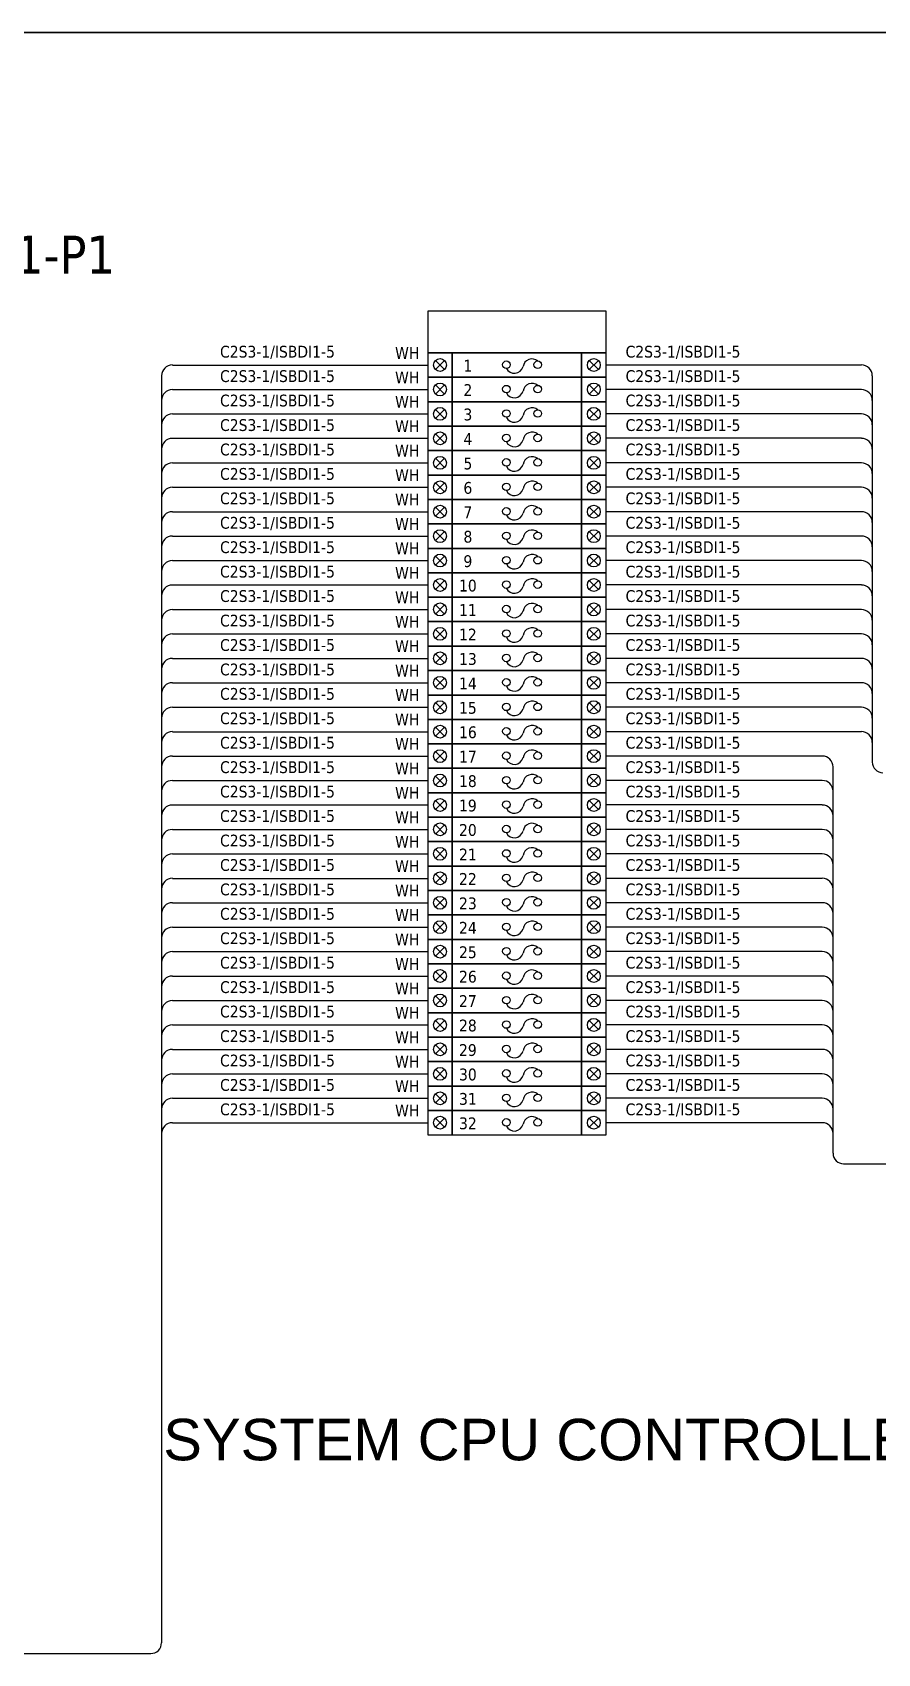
# Model space of a CAD drawing. Header units: millimetres. Extents: x 0 to 3893, y 0 to 2704.
# Drawn here: x 1290 to 2002, y 1337 to 2704 of the extents above; entities that cross this region are included whole.
import ezdxf
from ezdxf.enums import TextEntityAlignment as Align

# ---------------------------------------------------------------- set-up
doc = ezdxf.new("R2010")
doc.units = ezdxf.units.MM
doc.layers.add('HELPPOINT', color=7, linetype='Continuous')
doc.layers.add('IE-WIRE', color=7, linetype='Continuous', lineweight=25)
doc.layers.add('power', color=7, linetype='Continuous', lineweight=25)
doc.styles.add('HTX11', font='O8111901')
doc.styles.get("Standard").update_dxf_attribs({"font": 'arial.ttf'})
doc.styles.add('Tahoma', font='')
doc.styles.get('Tahoma').set_extended_font_data('Tahoma')

# ---------------------------------------------------------------- blocks, each defined once
blk = doc.blocks.new('TPA')
at = {"layer": 'HELPPOINT', "color": 4, "lineweight": 35}
blk.add_line((562706.8, 505019.3), (567131, 505019.3), dxfattribs=at)
blk.add_line((562706.8, 505019.3), (567131, 505019.3), dxfattribs=at)
at = {"style": 'HTX11'}
for tag, p in [('A', (566704.3, 502037.1)), ('B', (567038.2, 501963.3))]:
    blk.add_attdef(tag, text='', height=16.8, dxfattribs=at).set_placement(p, align=Align.MIDDLE_CENTER)

msp = doc.modelspace()

# ---------------------------------------------------------------- linework, layer by layer
at = {"color": 1, "ltscale": 25.4}
for p, q in [((1637.2, 2427.5), (1629.6, 2419.9)), ((1629.6, 2427.5), (1637.2, 2419.9)), ((1759.3, 2427.5), (1767, 2419.9)), ((1767, 2427.5), (1759.3, 2419.9)), ((1637.2, 2406.9), (1629.6, 2399.2)), ((1629.6, 2406.9), (1637.2, 2399.2)), ((1759.3, 2406.9), (1767, 2399.2)), ((1767, 2406.9), (1759.3, 2399.2)), ((1637.2, 2386.3), (1629.6, 2378.6)), ((1629.6, 2386.3), (1637.2, 2378.6)), ((1759.3, 2386.3), (1767, 2378.6)), ((1767, 2386.3), (1759.3, 2378.6)), ((1637.2, 2365.7), (1629.6, 2358)), ((1629.6, 2365.7), (1637.2, 2358)), ((1759.3, 2365.7), (1767, 2358)), ((1767, 2365.7), (1759.3, 2358)), ((1637.2, 2345.1), (1629.6, 2337.4)), ((1629.6, 2345.1), (1637.2, 2337.4)), ((1759.3, 2345.1), (1767, 2337.4)), ((1767, 2345.1), (1759.3, 2337.4)), ((1637.2, 2324.5), (1629.6, 2316.8)), ((1629.6, 2324.5), (1637.2, 2316.8)), ((1759.3, 2324.5), (1767, 2316.8)), ((1767, 2324.5), (1759.3, 2316.8)), ((1637.2, 2303.9), (1629.6, 2296.2)), ((1629.6, 2303.9), (1637.2, 2296.2)), ((1759.3, 2303.9), (1767, 2296.2)), ((1767, 2303.9), (1759.3, 2296.2)), ((1637.2, 2283.2), (1629.6, 2275.6)), ((1629.6, 2283.2), (1637.2, 2275.6)), ((1759.3, 2283.2), (1767, 2275.6)), ((1767, 2283.2), (1759.3, 2275.6)), ((1637.2, 2262.6), (1629.6, 2255)), ((1629.6, 2262.6), (1637.2, 2255)), ((1759.3, 2262.6), (1767, 2255)), ((1767, 2262.6), (1759.3, 2255)), ((1637.2, 2242), (1629.6, 2234.3)), ((1629.6, 2242), (1637.2, 2234.3)), ((1759.3, 2242), (1767, 2234.3)), ((1767, 2242), (1759.3, 2234.3)), ((1637.2, 2221.4), (1629.6, 2213.7)), ((1629.6, 2221.4), (1637.2, 2213.7)), ((1759.3, 2221.4), (1767, 2213.7)), ((1767, 2221.4), (1759.3, 2213.7)), ((1637.2, 2200.8), (1629.6, 2193.1)), ((1629.6, 2200.8), (1637.2, 2193.1)), ((1759.3, 2200.8), (1767, 2193.1)), ((1767, 2200.8), (1759.3, 2193.1)), ((1637.2, 2180.2), (1629.6, 2172.5)), ((1629.6, 2180.2), (1637.2, 2172.5)), ((1759.3, 2180.2), (1767, 2172.5)), ((1767, 2180.2), (1759.3, 2172.5)), ((1637.2, 2159.6), (1629.6, 2151.9)), ((1629.6, 2159.6), (1637.2, 2151.9)), ((1759.3, 2159.6), (1767, 2151.9)), ((1767, 2159.6), (1759.3, 2151.9)), ((1637.2, 2139), (1629.6, 2131.3)), ((1629.6, 2139), (1637.2, 2131.3)), ((1759.3, 2139), (1767, 2131.3)), ((1767, 2139), (1759.3, 2131.3)), ((1637.2, 2118.3), (1629.6, 2110.7)), ((1629.6, 2118.3), (1637.2, 2110.7)), ((1759.3, 2118.3), (1767, 2110.7)), ((1767, 2118.3), (1759.3, 2110.7)), ((1637.2, 2097.7), (1629.6, 2090.1)), ((1629.6, 2097.7), (1637.2, 2090.1)), ((1759.3, 2097.7), (1767, 2090.1)), ((1767, 2097.7), (1759.3, 2090.1)), ((1637.2, 2077.1), (1629.6, 2069.5)), ((1629.6, 2077.1), (1637.2, 2069.5)), ((1759.3, 2077.1), (1767, 2069.5)), ((1767, 2077.1), (1759.3, 2069.5)), ((1637.2, 2056.5), (1629.6, 2048.8)), ((1629.6, 2056.5), (1637.2, 2048.8)), ((1759.3, 2056.5), (1767, 2048.8)), ((1767, 2056.5), (1759.3, 2048.8)), ((1637.2, 2035.9), (1629.6, 2028.2)), ((1629.6, 2035.9), (1637.2, 2028.2)), ((1759.3, 2035.9), (1767, 2028.2)), ((1767, 2035.9), (1759.3, 2028.2)), ((1637.2, 2015.3), (1629.6, 2007.6)), ((1629.6, 2015.3), (1637.2, 2007.6)), ((1759.3, 2015.3), (1767, 2007.6)), ((1767, 2015.3), (1759.3, 2007.6)), ((1637.2, 1994.7), (1629.6, 1987)), ((1629.6, 1994.7), (1637.2, 1987)), ((1759.3, 1994.7), (1767, 1987)), ((1767, 1994.7), (1759.3, 1987)), ((1637.2, 1974.1), (1629.6, 1966.4)), ((1629.6, 1974.1), (1637.2, 1966.4)), ((1759.3, 1974.1), (1767, 1966.4)), ((1767, 1974.1), (1759.3, 1966.4)), ((1637.2, 1953.5), (1629.6, 1945.8)), ((1629.6, 1953.5), (1637.2, 1945.8)), ((1759.3, 1953.5), (1767, 1945.8)), ((1767, 1953.5), (1759.3, 1945.8)), ((1637.2, 1932.8), (1629.6, 1925.2)), ((1629.6, 1932.8), (1637.2, 1925.2)), ((1759.3, 1932.8), (1767, 1925.2)), ((1767, 1932.8), (1759.3, 1925.2)), ((1637.2, 1912.2), (1629.6, 1904.6)), ((1629.6, 1912.2), (1637.2, 1904.6)), ((1759.3, 1912.2), (1767, 1904.6)), ((1767, 1912.2), (1759.3, 1904.6)), ((1637.2, 1891.6), (1629.6, 1883.9)), ((1629.6, 1891.6), (1637.2, 1883.9)), ((1759.3, 1891.6), (1767, 1883.9)), ((1767, 1891.6), (1759.3, 1883.9)), ((1637.2, 1871), (1629.6, 1863.3)), ((1629.6, 1871), (1637.2, 1863.3)), ((1759.3, 1871), (1767, 1863.3)), ((1767, 1871), (1759.3, 1863.3)), ((1637.2, 1850.4), (1629.6, 1842.7)), ((1629.6, 1850.4), (1637.2, 1842.7)), ((1759.3, 1850.4), (1767, 1842.7)), ((1767, 1850.4), (1759.3, 1842.7)), ((1637.2, 1829.8), (1629.6, 1822.1)), ((1629.6, 1829.8), (1637.2, 1822.1)), ((1759.3, 1829.8), (1767, 1822.1)), ((1767, 1829.8), (1759.3, 1822.1)), ((1637.2, 1809.2), (1629.6, 1801.5)), ((1629.6, 1809.2), (1637.2, 1801.5)), ((1759.3, 1809.2), (1767, 1801.5)), ((1767, 1809.2), (1759.3, 1801.5)), ((1637.2, 1788.6), (1629.6, 1780.9)), ((1629.6, 1788.6), (1637.2, 1780.9)), ((1759.3, 1788.6), (1767, 1780.9)), ((1767, 1788.6), (1759.3, 1780.9))]:
    msp.add_line(p, q, dxfattribs=at)
at = {"color": 4, "ltscale": 25.4}
msp.add_lwpolyline([(1623.1, 2434), (1773.4, 2434), (1773.4, 2469.2), (1623.1, 2469.2)], close=True, dxfattribs=at)
at = {"color": 1, "ltscale": 25.4}
for points in [[(1623.1, 2413.4), (1643.7, 2413.4), (1643.7, 2434), (1623.1, 2434)], [(1643.7, 2413.4), (1752.8, 2413.4), (1752.8, 2434), (1643.7, 2434)], [(1752.8, 2413.4), (1773.4, 2413.4), (1773.4, 2434), (1752.8, 2434)], [(1623.1, 2392.8), (1643.7, 2392.8), (1643.7, 2413.4), (1623.1, 2413.4)], [(1643.7, 2392.8), (1752.8, 2392.8), (1752.8, 2413.4), (1643.7, 2413.4)], [(1752.8, 2392.8), (1773.4, 2392.8), (1773.4, 2413.4), (1752.8, 2413.4)], [(1623.1, 2372.2), (1643.7, 2372.2), (1643.7, 2392.8), (1623.1, 2392.8)], [(1643.7, 2372.2), (1752.8, 2372.2), (1752.8, 2392.8), (1643.7, 2392.8)], [(1752.8, 2372.2), (1773.4, 2372.2), (1773.4, 2392.8), (1752.8, 2392.8)], [(1623.1, 2351.5), (1643.7, 2351.5), (1643.7, 2372.2), (1623.1, 2372.2)], [(1643.7, 2351.5), (1752.8, 2351.5), (1752.8, 2372.2), (1643.7, 2372.2)], [(1752.8, 2351.5), (1773.4, 2351.5), (1773.4, 2372.2), (1752.8, 2372.2)], [(1623.1, 2330.9), (1643.7, 2330.9), (1643.7, 2351.5), (1623.1, 2351.5)], [(1643.7, 2330.9), (1752.8, 2330.9), (1752.8, 2351.5), (1643.7, 2351.5)], [(1752.8, 2330.9), (1773.4, 2330.9), (1773.4, 2351.5), (1752.8, 2351.5)], [(1623.1, 2310.3), (1643.7, 2310.3), (1643.7, 2330.9), (1623.1, 2330.9)], [(1643.7, 2310.3), (1752.8, 2310.3), (1752.8, 2330.9), (1643.7, 2330.9)], [(1752.8, 2310.3), (1773.4, 2310.3), (1773.4, 2330.9), (1752.8, 2330.9)], [(1623.1, 2289.7), (1643.7, 2289.7), (1643.7, 2310.3), (1623.1, 2310.3)], [(1643.7, 2289.7), (1752.8, 2289.7), (1752.8, 2310.3), (1643.7, 2310.3)], [(1752.8, 2289.7), (1773.4, 2289.7), (1773.4, 2310.3), (1752.8, 2310.3)], [(1623.1, 2269.1), (1643.7, 2269.1), (1643.7, 2289.7), (1623.1, 2289.7)], [(1643.7, 2269.1), (1752.8, 2269.1), (1752.8, 2289.7), (1643.7, 2289.7)], [(1752.8, 2269.1), (1773.4, 2269.1), (1773.4, 2289.7), (1752.8, 2289.7)], [(1623.1, 2248.5), (1643.7, 2248.5), (1643.7, 2269.1), (1623.1, 2269.1)], [(1643.7, 2248.5), (1752.8, 2248.5), (1752.8, 2269.1), (1643.7, 2269.1)], [(1752.8, 2248.5), (1773.4, 2248.5), (1773.4, 2269.1), (1752.8, 2269.1)], [(1623.1, 2227.9), (1643.7, 2227.9), (1643.7, 2248.5), (1623.1, 2248.5)], [(1643.7, 2227.9), (1752.8, 2227.9), (1752.8, 2248.5), (1643.7, 2248.5)], [(1752.8, 2227.9), (1773.4, 2227.9), (1773.4, 2248.5), (1752.8, 2248.5)], [(1623.1, 2207.3), (1643.7, 2207.3), (1643.7, 2227.9), (1623.1, 2227.9)], [(1643.7, 2207.3), (1752.8, 2207.3), (1752.8, 2227.9), (1643.7, 2227.9)], [(1752.8, 2207.3), (1773.4, 2207.3), (1773.4, 2227.9), (1752.8, 2227.9)], [(1623.1, 2186.7), (1643.7, 2186.7), (1643.7, 2207.3), (1623.1, 2207.3)], [(1643.7, 2186.7), (1752.8, 2186.7), (1752.8, 2207.3), (1643.7, 2207.3)], [(1752.8, 2186.7), (1773.4, 2186.7), (1773.4, 2207.3), (1752.8, 2207.3)], [(1623.1, 2166), (1643.7, 2166), (1643.7, 2186.7), (1623.1, 2186.7)], [(1643.7, 2166), (1752.8, 2166), (1752.8, 2186.7), (1643.7, 2186.7)], [(1752.8, 2166), (1773.4, 2166), (1773.4, 2186.7), (1752.8, 2186.7)], [(1623.1, 2145.4), (1643.7, 2145.4), (1643.7, 2166), (1623.1, 2166)], [(1643.7, 2145.4), (1752.8, 2145.4), (1752.8, 2166), (1643.7, 2166)], [(1752.8, 2145.4), (1773.4, 2145.4), (1773.4, 2166), (1752.8, 2166)], [(1623.1, 2124.8), (1643.7, 2124.8), (1643.7, 2145.4), (1623.1, 2145.4)], [(1643.7, 2124.8), (1752.8, 2124.8), (1752.8, 2145.4), (1643.7, 2145.4)], [(1752.8, 2124.8), (1773.4, 2124.8), (1773.4, 2145.4), (1752.8, 2145.4)], [(1623.1, 2104.2), (1643.7, 2104.2), (1643.7, 2124.8), (1623.1, 2124.8)], [(1643.7, 2104.2), (1752.8, 2104.2), (1752.8, 2124.8), (1643.7, 2124.8)], [(1752.8, 2104.2), (1773.4, 2104.2), (1773.4, 2124.8), (1752.8, 2124.8)], [(1623.1, 2083.6), (1643.7, 2083.6), (1643.7, 2104.2), (1623.1, 2104.2)], [(1643.7, 2083.6), (1752.8, 2083.6), (1752.8, 2104.2), (1643.7, 2104.2)], [(1752.8, 2083.6), (1773.4, 2083.6), (1773.4, 2104.2), (1752.8, 2104.2)], [(1623.1, 2063), (1643.7, 2063), (1643.7, 2083.6), (1623.1, 2083.6)], [(1643.7, 2063), (1752.8, 2063), (1752.8, 2083.6), (1643.7, 2083.6)], [(1752.8, 2063), (1773.4, 2063), (1773.4, 2083.6), (1752.8, 2083.6)], [(1623.1, 2042.4), (1643.7, 2042.4), (1643.7, 2063), (1623.1, 2063)], [(1643.7, 2042.4), (1752.8, 2042.4), (1752.8, 2063), (1643.7, 2063)], [(1752.8, 2042.4), (1773.4, 2042.4), (1773.4, 2063), (1752.8, 2063)], [(1623.1, 2021.8), (1643.7, 2021.8), (1643.7, 2042.4), (1623.1, 2042.4)], [(1643.7, 2021.8), (1752.8, 2021.8), (1752.8, 2042.4), (1643.7, 2042.4)], [(1752.8, 2021.8), (1773.4, 2021.8), (1773.4, 2042.4), (1752.8, 2042.4)], [(1623.1, 2001.1), (1643.7, 2001.1), (1643.7, 2021.8), (1623.1, 2021.8)], [(1643.7, 2001.1), (1752.8, 2001.1), (1752.8, 2021.8), (1643.7, 2021.8)], [(1752.8, 2001.1), (1773.4, 2001.1), (1773.4, 2021.8), (1752.8, 2021.8)], [(1623.1, 1980.5), (1643.7, 1980.5), (1643.7, 2001.1), (1623.1, 2001.1)], [(1643.7, 1980.5), (1752.8, 1980.5), (1752.8, 2001.1), (1643.7, 2001.1)], [(1752.8, 1980.5), (1773.4, 1980.5), (1773.4, 2001.1), (1752.8, 2001.1)], [(1623.1, 1959.9), (1643.7, 1959.9), (1643.7, 1980.5), (1623.1, 1980.5)], [(1643.7, 1959.9), (1752.8, 1959.9), (1752.8, 1980.5), (1643.7, 1980.5)], [(1752.8, 1959.9), (1773.4, 1959.9), (1773.4, 1980.5), (1752.8, 1980.5)], [(1623.1, 1939.3), (1643.7, 1939.3), (1643.7, 1959.9), (1623.1, 1959.9)], [(1643.7, 1939.3), (1752.8, 1939.3), (1752.8, 1959.9), (1643.7, 1959.9)], [(1752.8, 1939.3), (1773.4, 1939.3), (1773.4, 1959.9), (1752.8, 1959.9)], [(1623.1, 1918.7), (1643.7, 1918.7), (1643.7, 1939.3), (1623.1, 1939.3)], [(1643.7, 1918.7), (1752.8, 1918.7), (1752.8, 1939.3), (1643.7, 1939.3)], [(1752.8, 1918.7), (1773.4, 1918.7), (1773.4, 1939.3), (1752.8, 1939.3)], [(1623.1, 1898.1), (1643.7, 1898.1), (1643.7, 1918.7), (1623.1, 1918.7)], [(1643.7, 1898.1), (1752.8, 1898.1), (1752.8, 1918.7), (1643.7, 1918.7)], [(1752.8, 1898.1), (1773.4, 1898.1), (1773.4, 1918.7), (1752.8, 1918.7)], [(1623.1, 1877.5), (1643.7, 1877.5), (1643.7, 1898.1), (1623.1, 1898.1)], [(1643.7, 1877.5), (1752.8, 1877.5), (1752.8, 1898.1), (1643.7, 1898.1)], [(1752.8, 1877.5), (1773.4, 1877.5), (1773.4, 1898.1), (1752.8, 1898.1)], [(1623.1, 1856.9), (1643.7, 1856.9), (1643.7, 1877.5), (1623.1, 1877.5)], [(1643.7, 1856.9), (1752.8, 1856.9), (1752.8, 1877.5), (1643.7, 1877.5)], [(1752.8, 1856.9), (1773.4, 1856.9), (1773.4, 1877.5), (1752.8, 1877.5)], [(1623.1, 1836.3), (1643.7, 1836.3), (1643.7, 1856.9), (1623.1, 1856.9)], [(1643.7, 1836.3), (1752.8, 1836.3), (1752.8, 1856.9), (1643.7, 1856.9)], [(1752.8, 1836.3), (1773.4, 1836.3), (1773.4, 1856.9), (1752.8, 1856.9)], [(1623.1, 1815.6), (1643.7, 1815.6), (1643.7, 1836.3), (1623.1, 1836.3)], [(1643.7, 1815.6), (1752.8, 1815.6), (1752.8, 1836.3), (1643.7, 1836.3)], [(1752.8, 1815.6), (1773.4, 1815.6), (1773.4, 1836.3), (1752.8, 1836.3)], [(1623.1, 1795), (1643.7, 1795), (1643.7, 1815.6), (1623.1, 1815.6)], [(1643.7, 1795), (1752.8, 1795), (1752.8, 1815.6), (1643.7, 1815.6)], [(1752.8, 1795), (1773.4, 1795), (1773.4, 1815.6), (1752.8, 1815.6)], [(1623.1, 1774.4), (1643.7, 1774.4), (1643.7, 1795), (1623.1, 1795)], [(1643.7, 1774.4), (1752.8, 1774.4), (1752.8, 1795), (1643.7, 1795)], [(1752.8, 1774.4), (1773.4, 1774.4), (1773.4, 1795), (1752.8, 1795)]]:
    msp.add_lwpolyline(points, close=True, dxfattribs=at)
for centre in [(1633.4, 2423.7), (1763.1, 2423.7), (1633.4, 2403.1), (1763.1, 2403.1), (1633.4, 2382.5), (1763.1, 2382.5), (1633.4, 2361.9), (1763.1, 2361.9), (1633.4, 2341.2), (1763.1, 2341.2), (1633.4, 2320.6), (1763.1, 2320.6), (1633.4, 2300), (1763.1, 2300), (1633.4, 2279.4), (1763.1, 2279.4), (1633.4, 2258.8), (1763.1, 2258.8), (1633.4, 2238.2), (1763.1, 2238.2), (1633.4, 2217.6), (1763.1, 2217.6), (1633.4, 2197), (1763.1, 2197), (1633.4, 2176.3), (1763.1, 2176.3), (1633.4, 2155.7), (1763.1, 2155.7), (1633.4, 2135.1), (1763.1, 2135.1), (1633.4, 2114.5), (1763.1, 2114.5), (1633.4, 2093.9), (1763.1, 2093.9), (1633.4, 2073.3), (1763.1, 2073.3), (1633.4, 2052.7), (1763.1, 2052.7), (1633.4, 2032.1), (1763.1, 2032.1), (1633.4, 2011.5), (1763.1, 2011.5), (1633.4, 1990.8), (1763.1, 1990.8), (1633.4, 1970.2), (1763.1, 1970.2), (1633.4, 1949.6), (1763.1, 1949.6), (1633.4, 1929), (1763.1, 1929), (1633.4, 1908.4), (1763.1, 1908.4), (1633.4, 1887.8), (1763.1, 1887.8), (1633.4, 1867.2), (1763.1, 1867.2), (1633.4, 1846.6), (1763.1, 1846.6), (1633.4, 1825.9), (1763.1, 1825.9), (1633.4, 1805.3), (1763.1, 1805.3), (1633.4, 1784.7), (1763.1, 1784.7)]:
    msp.add_circle(centre, 5.42, dxfattribs=at)
at = {"layer": 'IE-WIRE', "color": 4, "ltscale": 25.4}
for p, q in [((1407.7, 2423.7), (1623.1, 2423.7)), ((1988.8, 2423.7), (1773.4, 2423.7)), ((1398.6, 2414.6), (1398.6, 1346.2)), ((1997.9, 2414.6), (1997.9, 2088.8)), ((1407.7, 2403.1), (1623.1, 2403.1)), ((1988.8, 2403.1), (1773.4, 2403.1)), ((1407.7, 2382.5), (1623.1, 2382.5)), ((1988.8, 2382.5), (1773.4, 2382.5)), ((1407.7, 2361.9), (1623.1, 2361.9)), ((1988.8, 2361.9), (1773.4, 2361.9)), ((1407.7, 2341.2), (1623.1, 2341.2)), ((1988.8, 2341.2), (1773.4, 2341.2)), ((1407.7, 2320.6), (1623.1, 2320.6)), ((1988.8, 2320.6), (1773.4, 2320.6)), ((1407.7, 2300), (1623.1, 2300)), ((1988.8, 2300), (1773.4, 2300)), ((1407.7, 2279.4), (1623.1, 2279.4)), ((1988.8, 2279.4), (1773.4, 2279.4)), ((1407.7, 2258.8), (1623.1, 2258.8)), ((1988.8, 2258.8), (1773.4, 2258.8)), ((1407.7, 2238.2), (1623.1, 2238.2)), ((1988.8, 2238.2), (1773.4, 2238.2)), ((1407.7, 2217.6), (1623.1, 2217.6)), ((1988.8, 2217.6), (1773.4, 2217.6)), ((1407.7, 2197), (1623.1, 2197)), ((1988.8, 2197), (1773.4, 2197)), ((1407.7, 2176.3), (1623.1, 2176.3)), ((1988.8, 2176.3), (1773.4, 2176.3)), ((1407.7, 2155.7), (1623.1, 2155.7)), ((1988.8, 2155.7), (1773.4, 2155.7)), ((1407.7, 2135.1), (1623.1, 2135.1)), ((1988.8, 2135.1), (1773.4, 2135.1)), ((1407.7, 2114.5), (1623.1, 2114.5)), ((1988.8, 2114.5), (1773.4, 2114.5)), ((1407.7, 2093.9), (1623.1, 2093.9)), ((1955.7, 2093.9), (1773.4, 2093.9)), ((1964.8, 2084.8), (1964.8, 1759)), ((1407.7, 2073.3), (1623.1, 2073.3)), ((1955.7, 2073.3), (1773.4, 2073.3)), ((1407.7, 2052.7), (1623.1, 2052.7)), ((1955.7, 2052.7), (1773.4, 2052.7)), ((1407.7, 2032.1), (1623.1, 2032.1)), ((1955.7, 2032.1), (1773.4, 2032.1)), ((1407.7, 2011.5), (1623.1, 2011.5)), ((1955.7, 2011.5), (1773.4, 2011.5)), ((1407.7, 1990.8), (1623.1, 1990.8)), ((1955.7, 1990.8), (1773.4, 1990.8)), ((1407.7, 1970.2), (1623.1, 1970.2)), ((1955.7, 1970.2), (1773.4, 1970.2)), ((1407.7, 1949.6), (1623.1, 1949.6)), ((1955.7, 1949.6), (1773.4, 1949.6)), ((1407.7, 1929), (1623.1, 1929)), ((1955.7, 1929), (1773.4, 1929)), ((1407.7, 1908.4), (1623.1, 1908.4)), ((1955.7, 1908.4), (1773.4, 1908.4)), ((1407.7, 1887.8), (1623.1, 1887.8)), ((1955.7, 1887.8), (1773.4, 1887.8)), ((1407.7, 1867.2), (1623.1, 1867.2)), ((1955.7, 1867.2), (1773.4, 1867.2)), ((1407.7, 1846.6), (1623.1, 1846.6)), ((1955.7, 1846.6), (1773.4, 1846.6)), ((1407.7, 1825.9), (1623.1, 1825.9)), ((1955.7, 1825.9), (1773.4, 1825.9)), ((1407.7, 1805.3), (1623.1, 1805.3)), ((1955.7, 1805.3), (1773.4, 1805.3)), ((1407.7, 1784.7), (1623.1, 1784.7)), ((1955.7, 1784.7), (1773.4, 1784.7))]:
    msp.add_line(p, q, dxfattribs=at)
at = {"layer": 'IE-WIRE', "color": 4}
for p, q in [((1973.8, 1750.1), (2239.6, 1750.1)), ((348.1, 1337), (1389.4, 1337))]:
    msp.add_line(p, q, dxfattribs=at)
at = {"layer": 'IE-WIRE', "color": 4, "ltscale": 25.4}
for centre, start, end in [((1407.7, 2414.6), 90, 180), ((1988.8, 2414.6), 0, 90), ((1407.7, 2393.9), 90, 180), ((1988.8, 2393.9), 0, 90), ((1407.7, 2373.3), 90, 180), ((1988.8, 2373.3), 0, 90), ((1407.7, 2352.7), 90, 180), ((1988.8, 2352.7), 0, 90), ((1407.7, 2332.1), 90, 180), ((1988.8, 2332.1), 0, 90), ((1407.7, 2311.5), 90, 180), ((1988.8, 2311.5), 0, 90), ((1407.7, 2290.9), 90, 180), ((1988.8, 2290.9), 0, 90), ((1407.7, 2270.3), 90, 180), ((1988.8, 2270.3), 0, 90), ((1407.7, 2249.7), 90, 180), ((1988.8, 2249.7), 0, 90), ((1407.7, 2229), 90, 180), ((1988.8, 2229), 0, 90), ((1407.7, 2208.4), 90, 180), ((1988.8, 2208.4), 0, 90), ((1407.7, 2187.8), 90, 180), ((1988.8, 2187.8), 0, 90), ((1407.7, 2167.2), 90, 180), ((1988.8, 2167.2), 0, 90), ((1407.7, 2146.6), 90, 180), ((1988.8, 2146.6), 0, 90), ((1407.7, 2126), 90, 180), ((1988.8, 2126), 0, 90), ((1407.7, 2105.4), 90, 180), ((1988.8, 2105.4), 0, 90), ((1407.7, 2084.8), 90, 180), ((1955.7, 2084.8), 0, 90), ((1407.7, 2064.2), 90, 180), ((1955.7, 2064.2), 0, 90), ((1407.7, 2043.5), 90, 180), ((1955.7, 2043.5), 0, 90), ((1407.7, 2022.9), 90, 180), ((1955.7, 2022.9), 0, 90), ((1407.7, 2002.3), 90, 180), ((1955.7, 2002.3), 0, 90), ((1407.7, 1981.7), 90, 180), ((1955.7, 1981.7), 0, 90), ((1407.7, 1961.1), 90, 180), ((1955.7, 1961.1), 0, 90), ((1407.7, 1940.5), 90, 180), ((1955.7, 1940.5), 0, 90), ((1407.7, 1919.9), 90, 180), ((1955.7, 1919.9), 0, 90), ((1407.7, 1899.3), 90, 180), ((1955.7, 1899.3), 0, 90), ((1407.7, 1878.6), 90, 180), ((1955.7, 1878.6), 0, 90), ((1407.7, 1858), 90, 180), ((1955.7, 1858), 0, 90), ((1407.7, 1837.4), 90, 180), ((1955.7, 1837.4), 0, 90), ((1407.7, 1816.8), 90, 180), ((1955.7, 1816.8), 0, 90), ((1407.7, 1796.2), 90, 180), ((1955.7, 1796.2), 0, 90), ((1407.7, 1775.6), 90, 180), ((1955.7, 1775.6), 0, 90)]:
    msp.add_arc(centre, 9.14, start, end, dxfattribs=at)
at = {"layer": 'IE-WIRE', "color": 4}
for centre, radius, start, end in [((2006.9, 2088.8), 8.96, 180, 270), ((1973.8, 1759), 8.96, 180, 270), ((1389.4, 1346.2), 9.14, 270, 0)]:
    msp.add_arc(centre, radius, start, end, dxfattribs=at)
at = {"layer": 'power', "color": 1, "ltscale": 25.4}
for centre in [(1689.4, 2424), (1715.8, 2424), (1689.4, 2403.4), (1715.8, 2403.4), (1689.4, 2382.8), (1715.8, 2382.8), (1689.4, 2362.2), (1715.8, 2362.2), (1689.4, 2341.6), (1715.8, 2341.6), (1689.4, 2321), (1715.8, 2321), (1689.4, 2300.3), (1715.8, 2300.3), (1689.4, 2279.7), (1715.8, 2279.7), (1689.4, 2259.1), (1715.8, 2259.1), (1689.4, 2238.5), (1715.8, 2238.5), (1689.4, 2217.9), (1715.8, 2217.9), (1689.4, 2197.3), (1715.8, 2197.3), (1689.4, 2176.7), (1715.8, 2176.7), (1689.4, 2156.1), (1715.8, 2156.1), (1689.4, 2135.4), (1715.8, 2135.4), (1689.4, 2114.8), (1715.8, 2114.8), (1689.4, 2094.2), (1715.8, 2094.2), (1689.4, 2073.6), (1715.8, 2073.6), (1689.4, 2053), (1715.8, 2053), (1689.4, 2032.4), (1715.8, 2032.4), (1689.4, 2011.8), (1715.8, 2011.8), (1689.4, 1991.2), (1715.8, 1991.2), (1689.4, 1970.6), (1715.8, 1970.6), (1689.4, 1949.9), (1715.8, 1949.9), (1689.4, 1929.3), (1715.8, 1929.3), (1689.4, 1908.7), (1715.8, 1908.7), (1689.4, 1888.1), (1715.8, 1888.1), (1689.4, 1867.5), (1715.8, 1867.5), (1689.4, 1846.9), (1715.8, 1846.9), (1689.4, 1826.3), (1715.8, 1826.3), (1689.4, 1805.7), (1715.8, 1805.7), (1689.4, 1785), (1715.8, 1785)]:
    msp.add_circle(centre, 3.16, dxfattribs=at)
for centre, radius, start, end in [((1696.1, 2424.2), 7.52, 206.1634, 346.0383), ((1711, 2421.2), 7.66, 51.1309, 171.3254), ((1711, 2400.6), 7.66, 51.1309, 171.3254), ((1696.1, 2403.6), 7.52, 206.1634, 346.0383), ((1696.1, 2382.9), 7.52, 206.1634, 346.0383), ((1711, 2380), 7.66, 51.1309, 171.3254), ((1711, 2359.4), 7.66, 51.1309, 171.3254), ((1696.1, 2362.3), 7.52, 206.1634, 346.0383), ((1696.1, 2341.7), 7.52, 206.1634, 346.0383), ((1711, 2338.8), 7.66, 51.1309, 171.3254), ((1711, 2318.1), 7.66, 51.1309, 171.3254), ((1696.1, 2321.1), 7.52, 206.1634, 346.0383), ((1696.1, 2300.5), 7.52, 206.1634, 346.0383), ((1711, 2297.5), 7.66, 51.1309, 171.3254), ((1711, 2276.9), 7.66, 51.1309, 171.3254), ((1696.1, 2279.9), 7.52, 206.1634, 346.0383), ((1696.1, 2259.3), 7.52, 206.1634, 346.0383), ((1711, 2256.3), 7.66, 51.1309, 171.3254), ((1711, 2235.7), 7.66, 51.1309, 171.3254), ((1696.1, 2238.7), 7.52, 206.1634, 346.0383), ((1696.1, 2218.1), 7.52, 206.1634, 346.0383), ((1711, 2215.1), 7.66, 51.1309, 171.3254), ((1711, 2194.5), 7.66, 51.1309, 171.3254), ((1696.1, 2197.4), 7.52, 206.1634, 346.0383), ((1696.1, 2176.8), 7.52, 206.1634, 346.0383), ((1711, 2173.9), 7.66, 51.1309, 171.3254), ((1711, 2153.2), 7.66, 51.1309, 171.3254), ((1696.1, 2156.2), 7.52, 206.1634, 346.0383), ((1696.1, 2135.6), 7.52, 206.1634, 346.0383), ((1711, 2132.6), 7.66, 51.1309, 171.3254), ((1711, 2112), 7.66, 51.1309, 171.3254), ((1696.1, 2115), 7.52, 206.1634, 346.0383), ((1696.1, 2094.4), 7.52, 206.1634, 346.0383), ((1711, 2091.4), 7.66, 51.1309, 171.3254), ((1711, 2070.8), 7.66, 51.1309, 171.3254), ((1696.1, 2073.8), 7.52, 206.1634, 346.0383), ((1696.1, 2053.2), 7.52, 206.1634, 346.0383), ((1711, 2050.2), 7.66, 51.1309, 171.3254), ((1711, 2029.6), 7.66, 51.1309, 171.3254), ((1696.1, 2032.5), 7.52, 206.1634, 346.0383), ((1696.1, 2011.9), 7.52, 206.1634, 346.0383), ((1711, 2009), 7.66, 51.1309, 171.3254), ((1696.1, 1991.3), 7.52, 206.1634, 346.0383), ((1711, 1988.4), 7.66, 51.1309, 171.3254), ((1696.1, 1970.7), 7.52, 206.1634, 346.0383), ((1711, 1967.7), 7.66, 51.1309, 171.3254), ((1696.1, 1950.1), 7.52, 206.1634, 346.0383), ((1711, 1947.1), 7.66, 51.1309, 171.3254), ((1711, 1926.5), 7.66, 51.1309, 171.3254), ((1696.1, 1929.5), 7.52, 206.1634, 346.0383), ((1696.1, 1908.9), 7.52, 206.1634, 346.0383), ((1711, 1905.9), 7.66, 51.1309, 171.3254), ((1711, 1885.3), 7.66, 51.1309, 171.3254), ((1696.1, 1888.3), 7.52, 206.1634, 346.0383), ((1696.1, 1867.7), 7.52, 206.1634, 346.0383), ((1711, 1864.7), 7.66, 51.1309, 171.3254), ((1711, 1844.1), 7.66, 51.1309, 171.3254), ((1696.1, 1847), 7.52, 206.1634, 346.0383), ((1696.1, 1826.4), 7.52, 206.1634, 346.0383), ((1711, 1823.5), 7.66, 51.1309, 171.3254), ((1711, 1802.8), 7.66, 51.1309, 171.3254), ((1696.1, 1805.8), 7.52, 206.1634, 346.0383), ((1696.1, 1785.2), 7.52, 206.1634, 346.0383), ((1711, 1782.2), 7.66, 51.1309, 171.3254)]:
    msp.add_arc(centre, radius, start, end, dxfattribs=at)

# ---------------------------------------------------------------- block references
at = {"xscale": 0.8800000000046566, "yscale": 0.8800000000046566, "zscale": 0.8800000000000001}
msp.add_blockref('TPA', (-495182, -441712.8), dxfattribs=at)

# ---------------------------------------------------------------- texts
at = {"color": 2, "style": 'Tahoma'}
msp.add_text('=CA1+MCP-M1-P1', height=32, dxfattribs=at).set_placement((1183.4, 2516.8), align=Align.MIDDLE_CENTER)
at = {"color": 4, "style": 'Tahoma'}
for s, height, p in [('C2S3-1/ISBDI1-5', 9.949, (1447.9, 2430)), ('WH', 9.95, (1595.5, 2428.9)), ('C2S3-1/ISBDI1-5', 9.949, (1789.9, 2430)), ('C2S3-1/ISBDI1-5', 9.949, (1447.9, 2409.4)), ('WH', 9.95, (1595.5, 2408.3)), ('C2S3-1/ISBDI1-5', 9.949, (1789.9, 2409.4)), ('C2S3-1/ISBDI1-5', 9.949, (1447.9, 2388.8)), ('WH', 9.95, (1595.5, 2387.7)), ('C2S3-1/ISBDI1-5', 9.949, (1789.9, 2388.8)), ('C2S3-1/ISBDI1-5', 9.949, (1447.9, 2368.1)), ('WH', 9.95, (1595.5, 2367.1)), ('C2S3-1/ISBDI1-5', 9.949, (1789.9, 2368.1)), ('C2S3-1/ISBDI1-5', 9.949, (1447.9, 2347.5)), ('WH', 9.95, (1595.5, 2346.5)), ('C2S3-1/ISBDI1-5', 9.949, (1789.9, 2347.5)), ('C2S3-1/ISBDI1-5', 9.949, (1447.9, 2326.9)), ('WH', 9.95, (1595.5, 2325.9)), ('C2S3-1/ISBDI1-5', 9.949, (1789.9, 2326.9)), ('C2S3-1/ISBDI1-5', 9.949, (1447.9, 2306.3)), ('WH', 9.95, (1595.5, 2305.3)), ('C2S3-1/ISBDI1-5', 9.949, (1789.9, 2306.3)), ('C2S3-1/ISBDI1-5', 9.949, (1447.9, 2285.7)), ('WH', 9.95, (1595.5, 2284.7)), ('C2S3-1/ISBDI1-5', 9.949, (1789.9, 2285.7)), ('C2S3-1/ISBDI1-5', 9.949, (1447.9, 2265.1)), ('WH', 9.95, (1595.5, 2264.1)), ('C2S3-1/ISBDI1-5', 9.949, (1789.9, 2265.1)), ('C2S3-1/ISBDI1-5', 9.949, (1447.9, 2244.5)), ('WH', 9.95, (1595.5, 2243.4)), ('C2S3-1/ISBDI1-5', 9.949, (1789.9, 2244.5)), ('C2S3-1/ISBDI1-5', 9.949, (1447.9, 2223.9)), ('WH', 9.95, (1595.5, 2222.8)), ('C2S3-1/ISBDI1-5', 9.949, (1789.9, 2223.9)), ('C2S3-1/ISBDI1-5', 9.949, (1447.9, 2203.2)), ('WH', 9.95, (1595.5, 2202.2)), ('C2S3-1/ISBDI1-5', 9.949, (1789.9, 2203.2)), ('C2S3-1/ISBDI1-5', 9.949, (1447.9, 2182.6)), ('WH', 9.95, (1595.5, 2181.6)), ('C2S3-1/ISBDI1-5', 9.949, (1789.9, 2182.6)), ('C2S3-1/ISBDI1-5', 9.949, (1447.9, 2162)), ('WH', 9.95, (1595.5, 2161)), ('C2S3-1/ISBDI1-5', 9.949, (1789.9, 2162)), ('C2S3-1/ISBDI1-5', 9.949, (1447.9, 2141.4)), ('WH', 9.95, (1595.5, 2140.4)), ('C2S3-1/ISBDI1-5', 9.949, (1789.9, 2141.4)), ('C2S3-1/ISBDI1-5', 9.949, (1447.9, 2120.8)), ('WH', 9.95, (1595.5, 2119.8)), ('C2S3-1/ISBDI1-5', 9.949, (1789.9, 2120.8)), ('C2S3-1/ISBDI1-5', 9.949, (1447.9, 2100.2)), ('WH', 9.95, (1595.5, 2099.2)), ('C2S3-1/ISBDI1-5', 9.949, (1789.9, 2100.2)), ('C2S3-1/ISBDI1-5', 9.949, (1447.9, 2079.6)), ('WH', 9.95, (1595.5, 2078.5)), ('C2S3-1/ISBDI1-5', 9.949, (1789.9, 2079.6)), ('C2S3-1/ISBDI1-5', 9.949, (1447.9, 2059)), ('WH', 9.95, (1595.5, 2057.9)), ('C2S3-1/ISBDI1-5', 9.949, (1789.9, 2059)), ('C2S3-1/ISBDI1-5', 9.949, (1447.9, 2038.4)), ('WH', 9.95, (1595.5, 2037.3)), ('C2S3-1/ISBDI1-5', 9.949, (1789.9, 2038.4)), ('C2S3-1/ISBDI1-5', 9.949, (1447.9, 2017.7)), ('WH', 9.95, (1595.5, 2016.7)), ('C2S3-1/ISBDI1-5', 9.949, (1789.9, 2017.7)), ('C2S3-1/ISBDI1-5', 9.949, (1447.9, 1997.1)), ('WH', 9.95, (1595.5, 1996.1)), ('C2S3-1/ISBDI1-5', 9.949, (1789.9, 1997.1)), ('C2S3-1/ISBDI1-5', 9.949, (1447.9, 1976.5)), ('WH', 9.95, (1595.5, 1975.5)), ('C2S3-1/ISBDI1-5', 9.949, (1789.9, 1976.5)), ('C2S3-1/ISBDI1-5', 9.949, (1447.9, 1955.9)), ('WH', 9.95, (1595.5, 1954.9)), ('C2S3-1/ISBDI1-5', 9.949, (1789.9, 1955.9)), ('C2S3-1/ISBDI1-5', 9.949, (1447.9, 1935.3)), ('WH', 9.95, (1595.5, 1934.3)), ('C2S3-1/ISBDI1-5', 9.949, (1789.9, 1935.3)), ('C2S3-1/ISBDI1-5', 9.949, (1447.9, 1914.7)), ('WH', 9.95, (1595.5, 1913.6)), ('C2S3-1/ISBDI1-5', 9.949, (1789.9, 1914.7)), ('C2S3-1/ISBDI1-5', 9.949, (1447.9, 1894.1)), ('WH', 9.95, (1595.5, 1893)), ('C2S3-1/ISBDI1-5', 9.949, (1789.9, 1894.1)), ('C2S3-1/ISBDI1-5', 9.949, (1447.9, 1873.5)), ('WH', 9.95, (1595.5, 1872.4)), ('C2S3-1/ISBDI1-5', 9.949, (1789.9, 1873.5)), ('C2S3-1/ISBDI1-5', 9.949, (1447.9, 1852.8)), ('WH', 9.95, (1595.5, 1851.8)), ('C2S3-1/ISBDI1-5', 9.949, (1789.9, 1852.8)), ('C2S3-1/ISBDI1-5', 9.949, (1447.9, 1832.2)), ('WH', 9.95, (1595.5, 1831.2)), ('C2S3-1/ISBDI1-5', 9.949, (1789.9, 1832.2)), ('C2S3-1/ISBDI1-5', 9.949, (1447.9, 1811.6)), ('WH', 9.95, (1595.5, 1810.6)), ('C2S3-1/ISBDI1-5', 9.949, (1789.9, 1811.6)), ('C2S3-1/ISBDI1-5', 9.949, (1447.9, 1791)), ('WH', 9.95, (1595.5, 1790)), ('C2S3-1/ISBDI1-5', 9.949, (1789.9, 1791))]:
    msp.add_text(s, height=height, dxfattribs=at).set_placement(p)
at = {"color": 7}
msp.add_text('SYSTEM CPU CONTROLLER1756-L950TPSXT', height=35, dxfattribs=at).set_placement((1400, 1500))
at = {"layer": 'power', "color": 7, "style": 'Tahoma'}
for s, p in [('1', (1656.9, 2423.2)), ('2', (1656.9, 2402.6)), ('3', (1656.9, 2382)), ('4', (1656.9, 2361.3)), ('5', (1656.9, 2340.7)), ('6', (1656.9, 2320.1)), ('7', (1656.9, 2299.5)), ('8', (1656.9, 2278.9)), ('9', (1656.9, 2258.3)), ('10', (1656.9, 2237.7)), ('11', (1656.9, 2217.1)), ('12', (1656.9, 2196.4)), ('13', (1656.9, 2175.8)), ('14', (1656.9, 2155.2)), ('15', (1656.9, 2134.6)), ('16', (1656.9, 2114)), ('17', (1656.9, 2093.4)), ('18', (1656.9, 2072.8)), ('19', (1656.9, 2052.2)), ('20', (1656.9, 2031.6)), ('21', (1656.9, 2010.9)), ('22', (1656.9, 1990.3)), ('23', (1656.9, 1969.7)), ('24', (1656.9, 1949.1)), ('25', (1656.9, 1928.5)), ('26', (1656.9, 1907.9)), ('27', (1656.9, 1887.3)), ('28', (1656.9, 1866.7)), ('29', (1656.9, 1846)), ('30', (1656.9, 1825.4)), ('31', (1656.9, 1804.8)), ('32', (1656.9, 1784.2))]:
    msp.add_text(s, height=9.97, dxfattribs=at).set_placement(p, align=Align.MIDDLE_CENTER)

doc.saveas('drawing.dxf')
